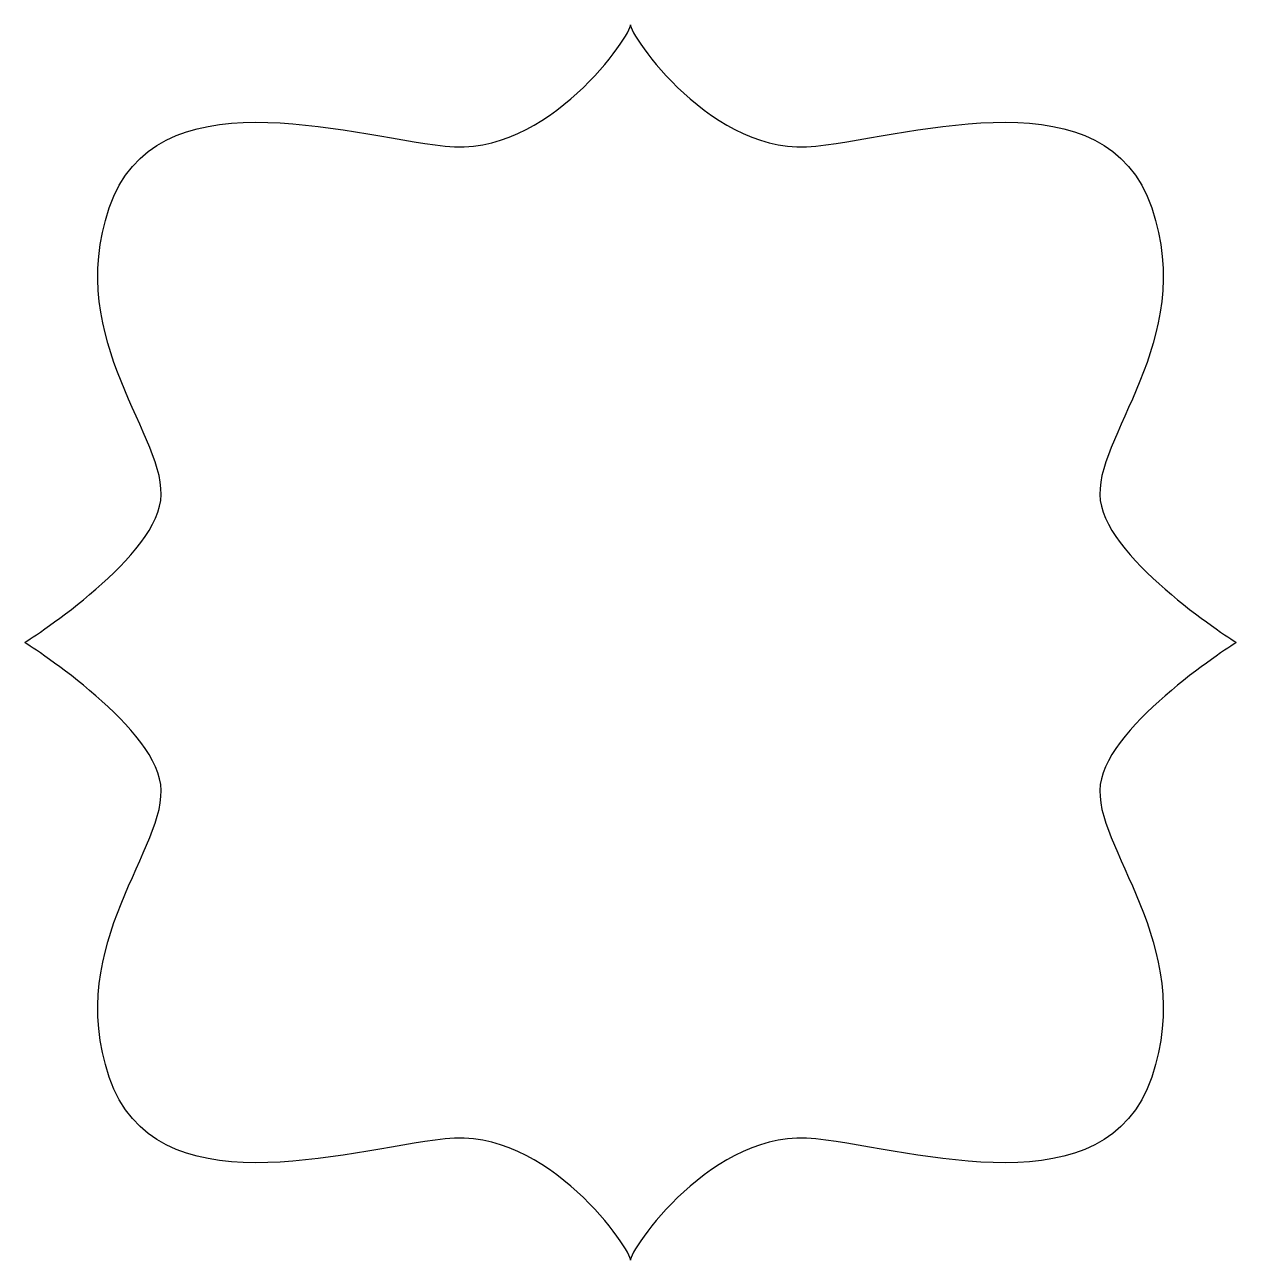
# Model space of a CAD drawing. Header units: centimetres. Extents: x -9.5 to 9.5, y -9.7 to 9.7.
import ezdxf

# ---------------------------------------------------------------- set-up
doc = ezdxf.new("R2010")
doc.units = ezdxf.units.CM
doc.header["$MEASUREMENT"] = 0
doc.layers.add('Camada 1', color=7, linetype='Continuous')

msp = doc.modelspace()

# ---------------------------------------------------------------- linework, layer by layer
at = {"layer": 'Camada 1'}
msp.add_open_spline([(0, -9.68269), (-0.03228, -9.55357), (1.29101, -7.58476), (2.90478, -7.77838), (2.90478, -7.77838), (4.51858, -7.97206), (7.45564, -8.90805), (8.16573, -6.81014), (8.16573, -6.81014), (8.87579, -4.71223), (7.22974, -3.19527), (7.35883, -2.227), (7.35883, -2.227), (7.48795, -1.2587), (9.48904, 0.00002), (9.48904, 0.00002), (9.48904, 0.00002), (9.48904, 0.00002), (7.48794, 1.25878), (7.35883, 2.22704), (7.35883, 2.22704), (7.22974, 3.19531), (8.87579, 4.71224), (8.16573, 6.81015), (8.16573, 6.81015), (7.45564, 8.90806), (4.51858, 7.97209), (2.90478, 7.77842), (2.90478, 7.77842), (1.29103, 7.58476), (-0.03228, 9.55357), (0, 9.68269), (0, 9.68269), (0.03225, 9.55357), (-1.29101, 7.58476), (-2.90481, 7.7784), (-2.90481, 7.7784), (-4.51861, 7.97208), (-7.45564, 8.90804), (-8.16573, 6.81013), (-8.16573, 6.81013), (-8.87579, 4.71222), (-7.22977, 3.19529), (-7.35883, 2.22702), (-7.35883, 2.22702), (-7.48792, 1.25875), (-9.48902, 0), (-9.48902, 0), (-9.48902, 0), (-9.48902, 0), (-7.48792, -1.25873), (-7.35883, -2.22702), (-7.35883, -2.22702), (-7.22974, -3.19529), (-8.87579, -4.71225), (-8.16573, -6.81016), (-8.16573, -6.81016), (-7.45564, -8.90807), (-4.51861, -7.97208), (-2.90481, -7.7784), (-2.90481, -7.7784), (-1.29101, -7.58476), (0.03225, -9.55358), (0, -9.68269)], degree=3, knots=[0, 0, 0, 0, 0.05882353, 0.05882353, 0.05882353, 0.05882353, 0.11764706, 0.11764706, 0.11764706, 0.11764706, 0.17647059, 0.17647059, 0.17647059, 0.17647059, 0.23529412, 0.23529412, 0.23529412, 0.23529412, 0.29411765, 0.29411765, 0.29411765, 0.29411765, 0.35294118, 0.35294118, 0.35294118, 0.35294118, 0.41176471, 0.41176471, 0.41176471, 0.41176471, 0.47058824, 0.47058824, 0.47058824, 0.47058824, 0.52941176, 0.52941176, 0.52941176, 0.52941176, 0.58823529, 0.58823529, 0.58823529, 0.58823529, 0.64705882, 0.64705882, 0.64705882, 0.64705882, 0.70588235, 0.70588235, 0.70588235, 0.70588235, 0.76470588, 0.76470588, 0.76470588, 0.76470588, 0.82352941, 0.82352941, 0.82352941, 0.82352941, 0.88235294, 0.88235294, 0.88235294, 0.88235294, 1, 1, 1, 1], dxfattribs=at)

doc.saveas('drawing.dxf')
